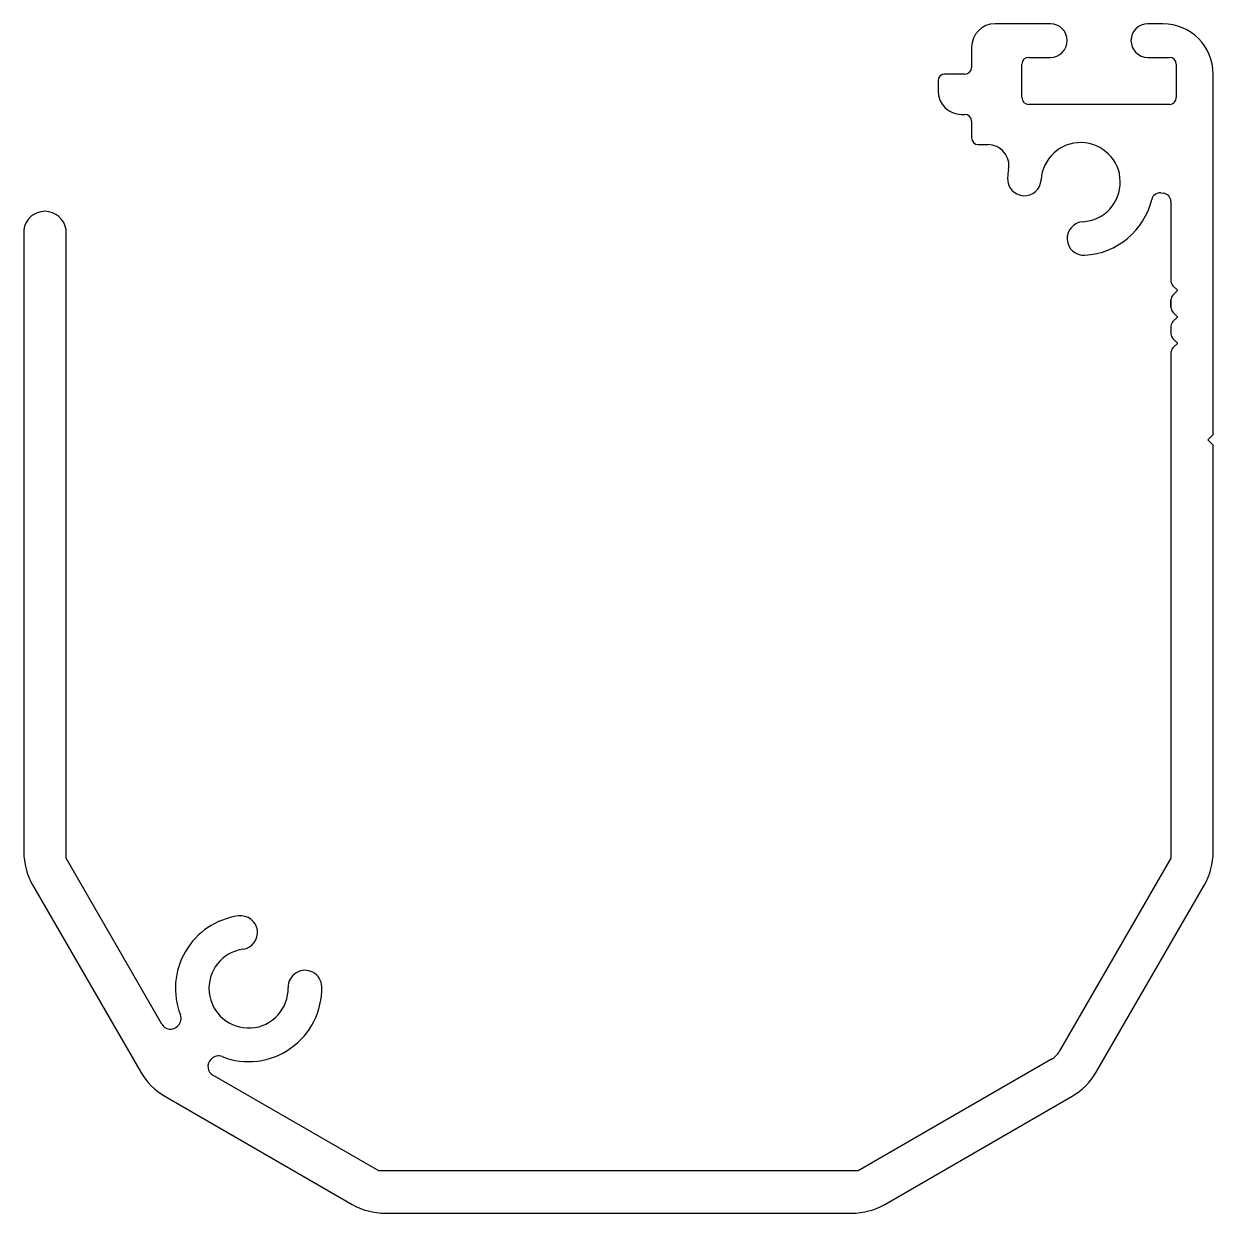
# Model space of a CAD drawing. Extents: x -21.7 to 23.3, y 5.7 to 50.7.
import ezdxf

# ---------------------------------------------------------------- set-up
doc = ezdxf.new("R2010")
doc.units = 0
doc.layers.get('0').update_dxf_attribs({"linetype": 'CONTINUOUS'})

msp = doc.modelspace()

# ---------------------------------------------------------------- linework, layer by layer
for p, q in [((17.145, 50.746), (15.049, 50.746)), ((21.399, 50.746), (20.828, 50.746)), ((14.16, 49.857), (14.16, 49.095)), ((16.065, 47.952), (16.065, 49.222)), ((16.319, 49.476), (17.145, 49.476)), ((20.828, 49.476), (21.653, 49.476)), ((21.907, 49.222), (21.907, 47.952)), ((13.906, 48.841), (13.14, 48.841)), ((23.304, 35.198), (23.304, 48.841)), ((12.89, 48.591), (12.89, 48.206)), ((13.779, 47.317), (13.91, 47.317)), ((21.653, 47.698), (16.319, 47.698)), ((14.16, 47.067), (14.16, 46.428)), ((14.414, 46.174), (14.774, 46.174)), ((21.319, 44.345), (21.413, 44.337)), ((21.704, 44.018), (21.704, 41.008)), ((-21.705, 42.945), (-21.705, 19.409)), ((-20.105, 19.171), (-20.105, 42.945)), ((21.777, 40.831), (21.949, 40.66)), ((21.949, 40.649), (21.777, 40.478)), ((21.704, 40.301), (21.704, 40.008)), ((21.704, 40.008), (21.704, 40.301)), ((21.704, 40.301), (21.704, 40.008)), ((21.704, 40.008), (21.704, 40.301)), ((21.704, 40.301), (21.704, 40.008)), ((21.777, 39.831), (21.949, 39.66)), ((21.949, 39.649), (21.777, 39.478)), ((21.704, 39.301), (21.704, 39.008)), ((21.777, 38.831), (21.949, 38.66)), ((21.704, 38.301), (21.704, 19.171)), ((21.949, 38.649), (21.777, 38.478)), ((23.104, 34.998), (23.304, 35.198)), ((21.704, 34.798), (21.704, 19.409)), ((23.304, 34.798), (23.104, 34.998)), ((23.304, 19.409), (23.304, 34.798)), ((-16.481, 12.894), (-20.105, 19.171)), ((21.704, 19.171), (17.48, 11.854)), ((-21.371, 18.164), (-17.278, 11.075)), ((18.878, 11.075), (22.971, 18.164)), ((-15.864, 12.835), (-15.883, 12.816)), ((-14.626, 11.558), (-14.607, 11.578)), ((17.187, 11.561), (9.871, 7.337)), ((-8.271, 7.337), (-14.547, 10.961)), ((-16.367, 10.164), (-9.278, 6.071)), ((10.877, 6.071), (17.966, 10.164)), ((9.871, 7.337), (-8.271, 7.337)), ((-8.033, 5.737), (9.632, 5.737))]:
    msp.add_line(p, q)
for centre, radius, start, end in [((15.049, 49.857), 0.889, 90, 180), ((17.145, 50.111), 0.635, 270, 90), ((20.828, 50.111), 0.635, 90, 270), ((21.399, 48.841), 1.905, 0, 90), ((13.906, 49.095), 0.254, 270, 0), ((16.319, 49.222), 0.254, 90, 180), ((21.653, 49.222), 0.254, 360, 90), ((13.14, 48.591), 0.25, 90, 180), ((13.779, 48.206), 0.889, 180, 270), ((16.319, 47.952), 0.254, 180, 270), ((21.653, 47.952), 0.254, 270, 0), ((13.91, 47.067), 0.25, 0, 90), ((14.414, 46.428), 0.254, 180, 270), ((14.774, 45.374), 0.8, 349.9557, 90), ((18.288, 44.752), 1.499, 273.3147, 176.6853), ((18.288, 44.752), 2.769, 169.9557, 176.6853), ((16.158, 44.875), 0.635, 176.6853, 356.6853), ((21.29, 44.027), 0.32, 84.8714, 166.4285), ((21.384, 44.018), 0.32, 0, 84.8714), ((18.288, 44.752), 2.769, 273.3147, 346.4285), ((-20.905, 42.844), 0.806, 7.2308, 172.7692), ((18.411, 42.621), 0.635, 93.3147, 273.3147), ((21.954, 41.008), 0.25, 180, 225), ((21.943, 40.654), 0.008, 315, 45), ((21.954, 40.301), 0.25, 135, 180), ((21.954, 40.008), 0.25, 180, 225), ((21.943, 39.654), 0.008, 315, 45), ((21.954, 39.301), 0.25, 135, 180), ((21.954, 39.008), 0.25, 180, 225), ((21.954, 38.301), 0.25, 135, 180), ((21.943, 38.654), 0.008, 315, 45), ((-19.215, 19.409), 2.49, 180, 210), ((20.814, 19.409), 2.49, 330, 0), ((-13.198, 14.244), 2.769, 98.0045, 201.2319), ((-13.495, 16.357), 0.635, 278.0045, 98.0045), ((-13.198, 14.244), 1.499, 98.0045, 1.3752), ((-11.065, 14.295), 0.635, 1.3752, 181.3752), ((-13.198, 14.244), 2.769, 248.7681, 1.3752), ((-16.133, 13.104), 0.38, 315, 21.2319), ((-16.152, 13.084), 0.38, 210, 315), ((16.787, 12.254), 0.8, 300, 330), ((-14.357, 11.29), 0.38, 135, 240), ((-14.338, 11.309), 0.38, 68.7681, 135), ((-15.122, 12.32), 2.49, 210, 240), ((16.721, 12.32), 2.49, 300, 330), ((-8.033, 8.227), 2.49, 240, 270), ((9.632, 8.227), 2.49, 270, 300)]:
    msp.add_arc(centre, radius, start, end)

doc.saveas('drawing.dxf')
